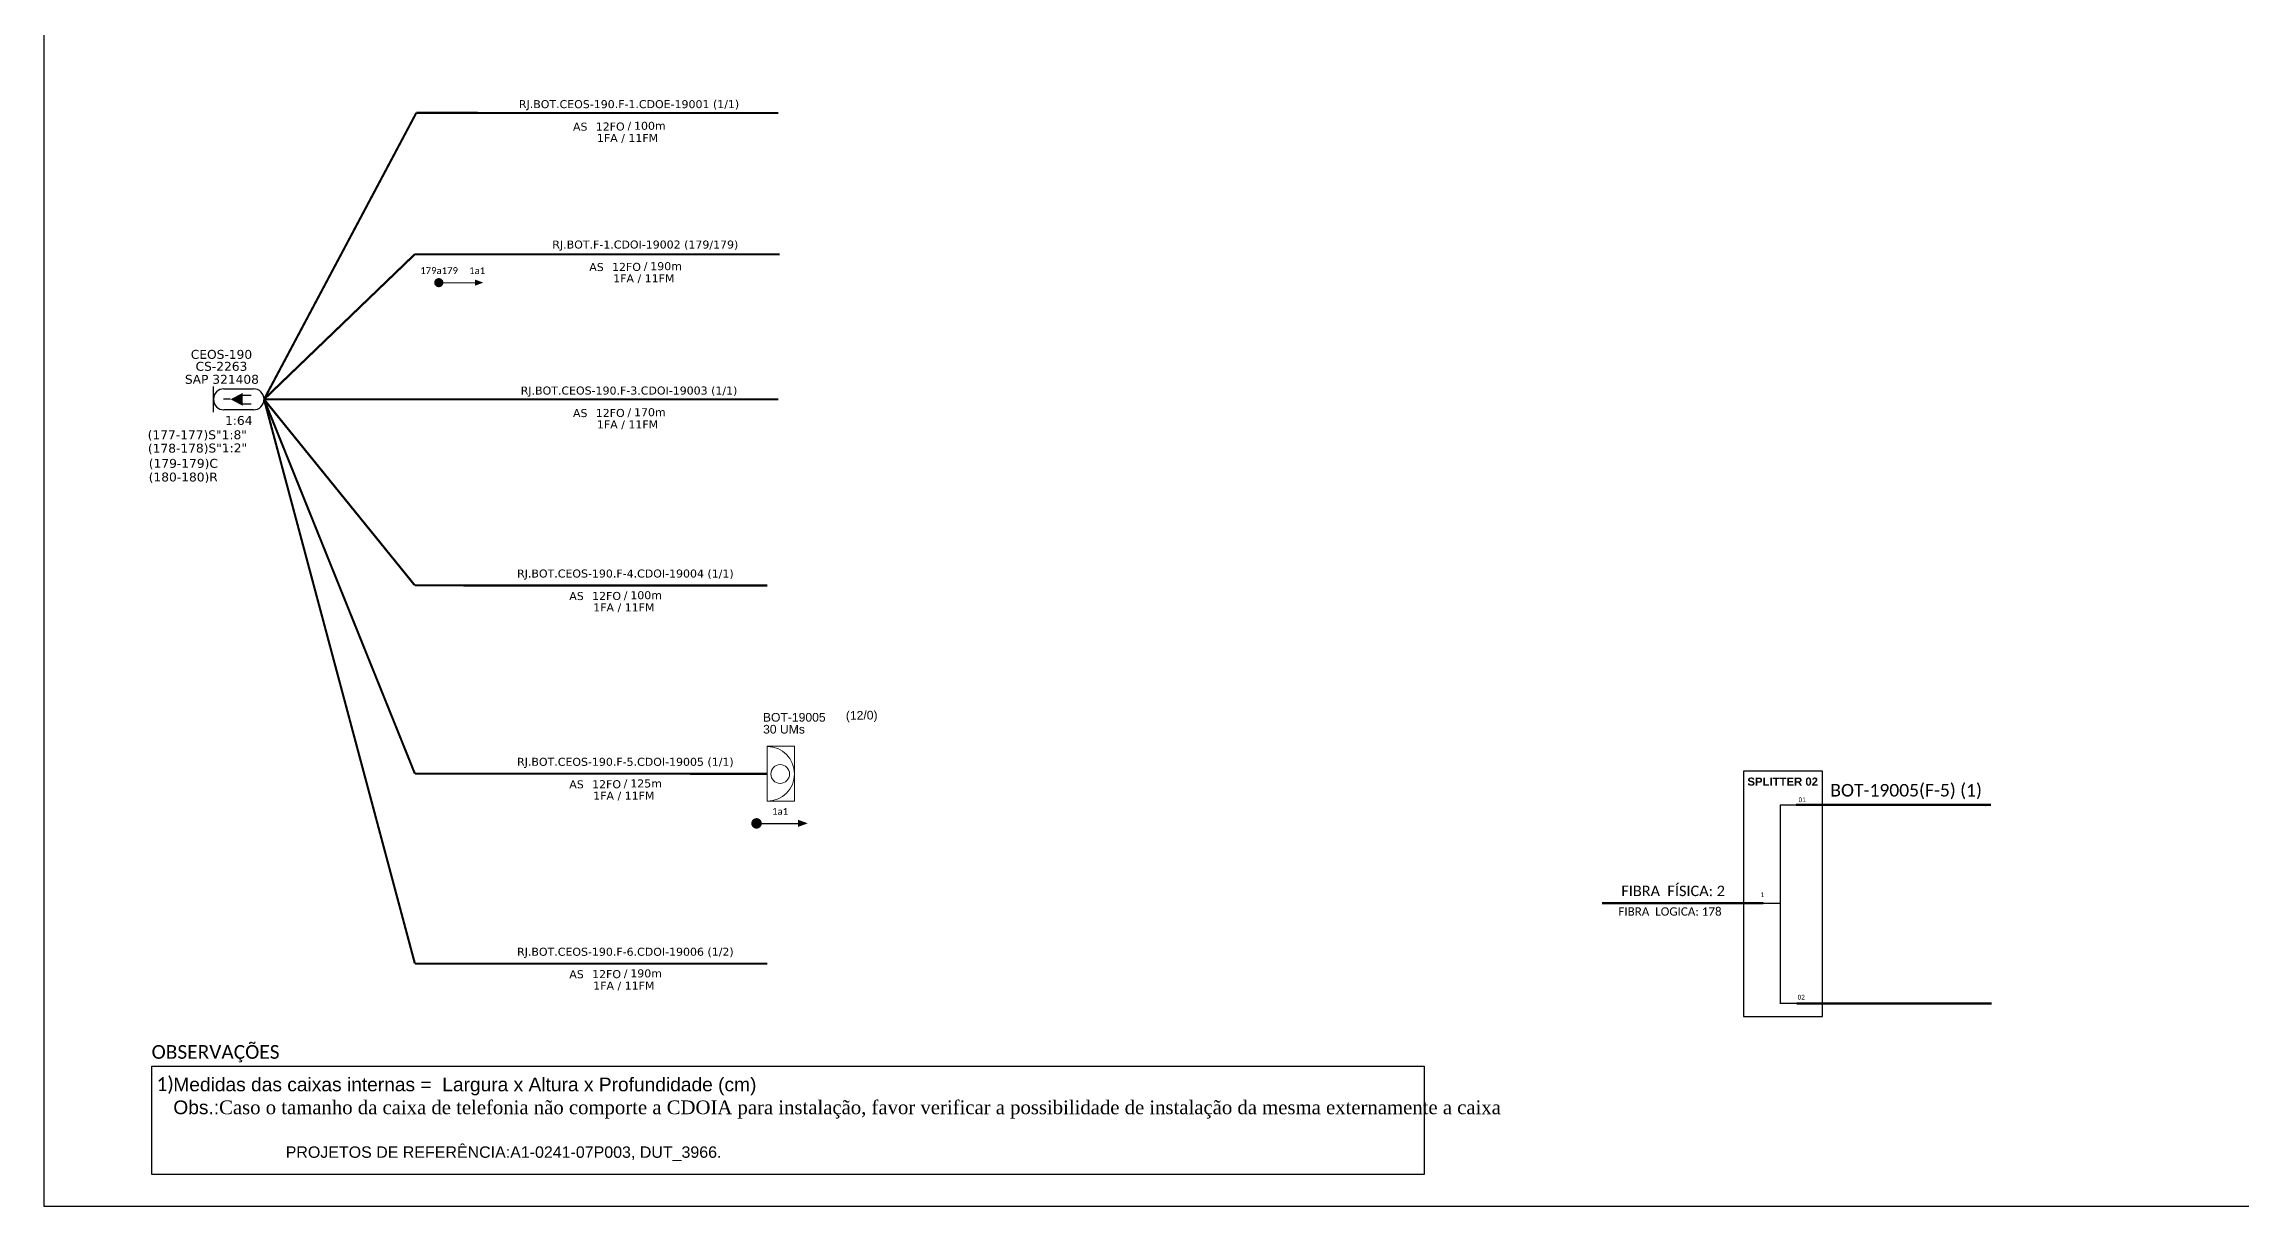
# Model space of a CAD drawing. Header units: metres. Extents: x -1286 to -445, y -500 to 94.
# Drawn here: x -1286.1 to -805.8, y -499.8 to -245.8 of the extents above; entities that cross this region are included whole.
import ezdxf
from ezdxf.enums import TextEntityAlignment as Align

# ---------------------------------------------------------------- set-up
doc = ezdxf.new("R2010")
doc.units = ezdxf.units.M
doc.layers.add("20.0-LEGENDA DOS CDO'S", color=1, linetype='Continuous', lineweight=0)
doc.layers.add('40.1-ETIQUETAS', color=1, linetype='Continuous', lineweight=20)
for name, color, linetype in [('20.4-CEOS', 1, 'Continuous'), ('CAP a instalar', 1, 'Continuous'), ('SETA', 7, 'Continuous')]:
    doc.layers.add(name, color=color, linetype=linetype)
doc.styles.add('ARIAL', font='arial.ttf')
doc.styles.add('siredit', font='verdana.ttf')
doc.styles.add('WMF-Calibri0', font='calibri.ttf')
doc.linetypes.add('FENCELINE1', pattern='A,0.25,-0.1,[133,ltypeshp.shx,S=0.1,R=0,X=-0.1,Y=0],-0.1,1', length=1.45)

# ---------------------------------------------------------------- blocks, each defined once
blk = doc.blocks.new('*U103')
at = {"layer": '20.4-CEOS', "color": 7, "style": 'siredit'}
for tag, p in [('FIBRAS_SPLITTER', (0, 0)), ('FIBRAS_TOP_C', (0, -4.13)), ('RESERVA_FINAIS', (0, -5.46))]:
    blk.add_attdef(tag, p, '', height=1.01, dxfattribs=at)
for tag, p, flags in [('ID_ATIVIDADE', (0, -6.77), 3), ('FATOR', (0, -8.09), 1), ('QTDE', (0, -9.4), 1), ('FID', (0, -10.71), 1)]:
    blk.add_attdef(tag, p, '', height=1.01, dxfattribs=dict(at, flags=flags))
blk = doc.blocks.new('*U104')
at = {"layer": '20.4-CEOS', "color": 7, "style": 'siredit'}
blk.add_attdef('FIBRAS_SPLITTER', (0, 0), '', height=1.01, dxfattribs=at)
for tag, p, flags in [('ID_ATIVIDADE', (0, -1.48), 3), ('FATOR', (0, -2.79), 1), ('QTDE', (0, -4.11), 1), ('FID', (0, -5.42), 1)]:
    blk.add_attdef(tag, p, '', height=1.01, dxfattribs=dict(at, flags=flags))
blk = doc.blocks.new('ETIQUETA_RS5F')
at = {"layer": '40.1-ETIQUETAS', "color": 0, "style": 'siredit'}
blk.add_text('/', height=1.5, dxfattribs=at).set_placement((1.58, -1.95), align=Align.MIDDLE_RIGHT)
for tag, p in [('ETIQUETA_R_PRIMARIA', (1.21, 4.1)), ('ETIQUETA_R_SECUNDARIA', (1.21, 2.1)), ('F_ATIVAS/F_MORTAS', (1.14, -4.24))]:
    blk.add_attdef(tag, text='', height=1.5, dxfattribs=at).set_placement(p, align=Align.MIDDLE_CENTER)
for tag, p in [('TIPO_CABO', (-6.58, -2.12)), ('CAP_CABO', (0.4, -2.09))]:
    blk.add_attdef(tag, text='', height=1.5, dxfattribs=at).set_placement(p, align=Align.MIDDLE_RIGHT)
blk.add_attdef('METROS', text='', height=1.5, dxfattribs=at).set_placement((2.14, -1.95), align=Align.MIDDLE_LEFT)
for tag, p in [('FUSÃO_1', (0.85, -8.39)), ('FUSÃO_2', (0.85, -10.6)), ('FUSÃO_3', (0.85, -12.93)), ('FUSÃO_4', (0.85, -15.14)), ('FUSÃO_5', (0.85, -17.16))]:
    blk.add_attdef(tag, text='', height=1.5, dxfattribs=at).set_placement(p, align=Align.CENTER)

msp = doc.modelspace()

# ---------------------------------------------------------------- linework, layer by layer
at = {"color": 7, "linetype": 'Continuous'}
for p, q in [((-906.4, -412.14), (-906.4, -455.57)), ((-902.89, -412.14), (-906.4, -412.14)), ((-910.05, -433.57), (-906.42, -433.57)), ((-902.71, -455.53), (-906.23, -455.53))]:
    msp.add_line(p, q, dxfattribs=at)
at = {"color": 1, "linetype": 'Continuous', "lineweight": 60}
msp.add_line((-902.89, -412.13), (-861.51, -412.14), dxfattribs=at)
at = {"color": 10, "linetype": 'Continuous'}
msp.add_line((-902.71, -455.53), (-861.34, -455.55), dxfattribs=at)
at = {"color": 0}
for p, q in [((-1262.5, -469.23), (-984.25, -469.23)), ((-1262.5, -492.93), (-1262.5, -469.23)), ((-984.25, -469.23), (-984.25, -492.93)), ((-984.25, -492.93), (-1262.5, -492.93))]:
    msp.add_line(p, q, dxfattribs=at)
msp.add_lwpolyline([(-1286.07, -499.81), (-445.07, -499.81), (-445.07, 94.19), (-1286.07, 94.19)], close=True)
for points, const_width in [([(-1200.21, -297.94, 1), (-1199.21, -297.94, 1)], 1), ([(-1130.8, -416.15, 1), (-1129.65, -416.15, 1)], 1.15)]:
    msp.add_lwpolyline(points, format="xyb", close=True, dxfattribs=dict(const_width=const_width))
at = {"color": 7}
msp.add_lwpolyline([(-914.37, -458.35), (-897.09, -458.35), (-897.09, -404.7), (-914.37, -404.7)], close=True, dxfattribs=at)
at = {"color": 1, "linetype": 'Continuous', "lineweight": 60}
for points in [[(-902.89, -412.13), (-860.31, -412.13)], [(-910.05, -433.57), (-945.31, -433.57)], [(-902.71, -455.53), (-860.13, -455.53)]]:
    msp.add_lwpolyline(points, dxfattribs=at)
at = {"layer": '20.4-CEOS', "color": 5}
for p, q in [((-1246.69, -321.15), (-1240.23, -321.15)), ((-1240.23, -325.75), (-1246.69, -325.75))]:
    msp.add_line(p, q, dxfattribs=at)
for points in [[(-1248.99, -326.22), (-1248.99, -320.67)], [(-1245.24, -323.45), (-1246.79, -323.45)], [(-1242.7, -322.53), (-1240.74, -322.53)], [(-1242.7, -324.45), (-1240.74, -324.45)]]:
    msp.add_lwpolyline(points, dxfattribs=at)
msp.add_lwpolyline([(-1245.24, -323.45, 0, 2.84, 0), (-1242.58, -323.45, 2.84, 2.84, 0)], format="xyseb", dxfattribs=at)
for centre, start, end in [((-1246.69, -323.45), 90, 270), ((-1240.23, -323.45), 270, 90)]:
    msp.add_arc(centre, 2.3, start, end, dxfattribs=at)
at = {"layer": '40.1-ETIQUETAS', "color": 1}
msp.add_lwpolyline([(-1127.87, -411.31), (-1121.92, -411.31), (-1121.92, -399.3), (-1127.87, -399.3)], close=True, dxfattribs=at)
msp.add_circle((-1125.05, -405.36), 2.05, dxfattribs=at)
msp.add_arc((-1127.93, -405.32), 6, 270.913, 89.238, dxfattribs=at)
at = {"layer": 'CAP a instalar', "color": 7, "linetype": 'FENCELINE1', "ltscale": 6, "const_width": 0.467}
for points in [[(-1237.93, -323.45), (-1204.63, -260.83)], [(-1204.63, -260.83), (-1125.45, -260.86)], [(-1237.93, -323.45), (-1125.45, -323.47)]]:
    msp.add_lwpolyline(points, dxfattribs=at)
at = {"layer": 'CAP a instalar', "color": 7, "linetype": 'FENCELINE1', "ltscale": 6, "const_width": 0.467, "elevation": 1}
for points in [[(-1204.97, -291.75), (-1237.93, -323.45)], [(-1204.97, -291.75), (-1125.15, -291.77)]]:
    msp.add_lwpolyline(points, dxfattribs=at)
at = {"layer": 'CAP a instalar', "color": 251, "linetype": 'FENCELINE1', "ltscale": 6, "true_color": 0x636466, "const_width": 0.467}
for points in [[(-1237.93, -323.45), (-1204.94, -364.13)], [(-1237.93, -323.45), (-1204.94, -446.8)], [(-1204.94, -364.13), (-1127.87, -364.15)], [(-1204.94, -446.8), (-1127.87, -446.83)]]:
    msp.add_lwpolyline(points, dxfattribs=at)
at = {"layer": 'CAP a instalar', "color": 1, "linetype": 'FENCELINE1', "ltscale": 6, "const_width": 0.467}
for points in [[(-1237.93, -323.45), (-1204.94, -405.28)], [(-1204.94, -405.28), (-1127.87, -405.31)]]:
    msp.add_lwpolyline(points, dxfattribs=at)
at = {"layer": 'SETA'}
for points in [[(-1199.71, -297.94), (-1191.11, -297.95)], [(-1130.23, -416.15), (-1120.33, -416.15)]]:
    msp.add_lwpolyline(points, dxfattribs=at)
for points in [[(-1191.8, -297.27), (-1189.97, -297.94), (-1191.8, -298.61)], [(-1121.12, -415.37), (-1119.01, -416.14), (-1121.12, -416.91)]]:
    msp.add_solid(points, dxfattribs=at)

# ---------------------------------------------------------------- block references
at = {"layer": '20.4-CEOS', "color": 5, "lineweight": 0}
ref = msp.add_blockref('*U103', (-1263.38, -332.17, -1), dxfattribs=dict(at, xscale=1.929612200676337, yscale=1.929612200676337, zscale=1.929612200676337))
ref.add_attrib('FIBRAS_SPLITTER', '(177-177)S"1:8"', (-1263.38, -332.17, -1), dxfattribs={"color": 7, "height": 1.9483, "style": 'siredit'})
ref.add_attrib('FIBRAS_TOP_C', '(179-179)C', (-1263.13, -338.42, -1), dxfattribs={"color": 7, "height": 1.948, "style": 'siredit'})
ref.add_attrib('RESERVA_FINAIS', '(180-180)R', (-1263.15, -341.41, -1), dxfattribs={"color": 7, "height": 1.948, "style": 'siredit'})
at = {"layer": '20.4-CEOS', "color": 5, "lineweight": 0, "xscale": 1.927528643840408, "yscale": 1.927528643840408, "zscale": 1.927528643840408, "rotation": 0.2839941166956173}
msp.add_blockref('*U104', (-1263.32, -335.14, -2), dxfattribs=at).add_auto_attribs({'FIBRAS_SPLITTER': '(178-178)S"1:2"'})
at = {"layer": '40.1-ETIQUETAS', "color": 7}
ref = msp.add_blockref('ETIQUETA_RS5F', (-1159.49, -261.37), dxfattribs=dict(at, xscale=1.16639998499977, yscale=1.16639998499977, zscale=1.16639998499977))
ref.add_attrib('ETIQUETA_R_SECUNDARIA', 'RJ.BOT.CEOS-190.F-1.CDOE-19001 (1/1)', dxfattribs={"color": 0, "height": 1.7496, "style": 'siredit'}).set_placement((-1158.11, -258.92), align=Align.MIDDLE_CENTER)
ref.add_attrib('TIPO_CABO', 'AS', dxfattribs={"color": 0, "height": 1.75, "style": 'siredit'}).set_placement((-1167.2, -263.84), align=Align.MIDDLE_RIGHT)
ref.add_attrib('CAP_CABO', '12FO', dxfattribs={"color": 0, "height": 1.75, "style": 'siredit'}).set_placement((-1159.06, -263.81), align=Align.MIDDLE_RIGHT)
ref.add_attrib('METROS', '100m', dxfattribs={"color": 0, "height": 1.75, "style": 'siredit'}).set_placement((-1157.02, -263.65), align=Align.MIDDLE_LEFT)
ref.add_attrib('F_ATIVAS/F_MORTAS', '1FA / 11FM', dxfattribs={"color": 0, "height": 1.75, "style": 'siredit'}).set_placement((-1158.44, -266.32), align=Align.MIDDLE_CENTER)
ref = msp.add_blockref('ETIQUETA_RS5F', (-1155.93, -292.06), dxfattribs=dict(at, xscale=1.16639998499977, yscale=1.16639998499977, zscale=1.16639998499977))
ref.add_attrib('ETIQUETA_R_SECUNDARIA', 'RJ.BOT.F-1.CDOI-19002 (179/179)', dxfattribs={"color": 0, "height": 1.7496, "style": 'siredit'}).set_placement((-1154.55, -289.61), align=Align.MIDDLE_CENTER)
ref.add_attrib('TIPO_CABO', 'AS', dxfattribs={"color": 0, "height": 1.75, "style": 'siredit'}).set_placement((-1163.64, -294.53), align=Align.MIDDLE_RIGHT)
ref.add_attrib('CAP_CABO', '12FO', dxfattribs={"color": 0, "height": 1.75, "style": 'siredit'}).set_placement((-1155.5, -294.5), align=Align.MIDDLE_RIGHT)
ref.add_attrib('METROS', '190m', dxfattribs={"color": 0, "height": 1.75, "style": 'siredit'}).set_placement((-1153.46, -294.34), align=Align.MIDDLE_LEFT)
ref.add_attrib('F_ATIVAS/F_MORTAS', '1FA / 11FM', dxfattribs={"color": 0, "height": 1.75, "style": 'siredit'}).set_placement((-1154.88, -297.01), align=Align.MIDDLE_CENTER)
ref = msp.add_blockref('ETIQUETA_RS5F', (-1159.49, -323.99), dxfattribs=dict(at, xscale=1.16639998499977, yscale=1.16639998499977, zscale=1.16639998499977))
ref.add_attrib('ETIQUETA_R_SECUNDARIA', 'RJ.BOT.CEOS-190.F-3.CDOI-19003 (1/1)', dxfattribs={"color": 0, "height": 1.7496, "style": 'siredit'}).set_placement((-1158.11, -321.53), align=Align.MIDDLE_CENTER)
ref.add_attrib('TIPO_CABO', 'AS', dxfattribs={"color": 0, "height": 1.75, "style": 'siredit'}).set_placement((-1167.2, -326.45), align=Align.MIDDLE_RIGHT)
ref.add_attrib('CAP_CABO', '12FO', dxfattribs={"color": 0, "height": 1.75, "style": 'siredit'}).set_placement((-1159.06, -326.43), align=Align.MIDDLE_RIGHT)
ref.add_attrib('METROS', '170m', dxfattribs={"color": 0, "height": 1.75, "style": 'siredit'}).set_placement((-1157.02, -326.27), align=Align.MIDDLE_LEFT)
ref.add_attrib('F_ATIVAS/F_MORTAS', '1FA / 11FM', dxfattribs={"color": 0, "height": 1.75, "style": 'siredit'}).set_placement((-1158.44, -328.94), align=Align.MIDDLE_CENTER)
at = {"layer": 'CAP a instalar', "color": 251, "linetype": 'FENCELINE1', "ltscale": 7, "true_color": 0x636466}
ref = msp.add_blockref('ETIQUETA_RS5F', (-1160.29, -363.99), dxfattribs=dict(at, xscale=1.16639998499977, yscale=1.16639998499977, zscale=1.16639998499977))
ref.add_attrib('ETIQUETA_R_SECUNDARIA', 'RJ.BOT.CEOS-190.F-4.CDOI-19004 (1/1)', dxfattribs={"layer": '40.1-ETIQUETAS', "color": 0, "height": 1.7496, "style": 'siredit'}).set_placement((-1158.91, -361.53), align=Align.MIDDLE_CENTER)
ref.add_attrib('TIPO_CABO', 'AS', dxfattribs={"layer": '40.1-ETIQUETAS', "color": 0, "height": 1.75, "style": 'siredit'}).set_placement((-1168.01, -366.45), align=Align.MIDDLE_RIGHT)
ref.add_attrib('CAP_CABO', '12FO', dxfattribs={"layer": '40.1-ETIQUETAS', "color": 0, "height": 1.75, "style": 'siredit'}).set_placement((-1159.86, -366.43), align=Align.MIDDLE_RIGHT)
ref.add_attrib('METROS', '100m', dxfattribs={"layer": '40.1-ETIQUETAS', "color": 0, "height": 1.75, "style": 'siredit'}).set_placement((-1157.83, -366.27), align=Align.MIDDLE_LEFT)
ref.add_attrib('F_ATIVAS/F_MORTAS', '1FA / 11FM', dxfattribs={"layer": '40.1-ETIQUETAS', "color": 0, "height": 1.75, "style": 'siredit'}).set_placement((-1159.25, -368.94), align=Align.MIDDLE_CENTER)
ref = msp.add_blockref('ETIQUETA_RS5F', (-1160.29, -446.66), dxfattribs=dict(at, xscale=1.16639998499977, yscale=1.16639998499977, zscale=1.16639998499977))
ref.add_attrib('ETIQUETA_R_SECUNDARIA', 'RJ.BOT.CEOS-190.F-6.CDOI-19006 (1/2)', dxfattribs={"layer": '40.1-ETIQUETAS', "color": 0, "height": 1.7496, "style": 'siredit'}).set_placement((-1158.91, -444.21), align=Align.MIDDLE_CENTER)
ref.add_attrib('TIPO_CABO', 'AS', dxfattribs={"layer": '40.1-ETIQUETAS', "color": 0, "height": 1.75, "style": 'siredit'}).set_placement((-1168.01, -449.13), align=Align.MIDDLE_RIGHT)
ref.add_attrib('CAP_CABO', '12FO', dxfattribs={"layer": '40.1-ETIQUETAS', "color": 0, "height": 1.75, "style": 'siredit'}).set_placement((-1159.86, -449.1), align=Align.MIDDLE_RIGHT)
ref.add_attrib('METROS', '190m', dxfattribs={"layer": '40.1-ETIQUETAS', "color": 0, "height": 1.75, "style": 'siredit'}).set_placement((-1157.83, -448.94), align=Align.MIDDLE_LEFT)
ref.add_attrib('F_ATIVAS/F_MORTAS', '1FA / 11FM', dxfattribs={"layer": '40.1-ETIQUETAS', "color": 0, "height": 1.75, "style": 'siredit'}).set_placement((-1159.25, -451.61), align=Align.MIDDLE_CENTER)

# ---------------------------------------------------------------- texts
at = {"style": 'WMF-Calibri0'}
msp.add_text('OBSERVAÇÕES', height=3, dxfattribs=at).set_placement((-1262.52, -467.61))
at = {"char_height": 1.5, "width": 25.3588, "attachment_point": 5, "rotation": 359.9268}
for s, insert in [('{\\fCalibri|b0|i0|c0|p34;\\C7;179a179}', (-1199.64, -295.32)), ('{\\fCalibri|b0|i0|c0|p34;\\C7;1a1}', (-1191.32, -295.33))]:
    msp.add_mtext(s, dxfattribs=dict(at, insert=insert))
at = {"attachment_point": 5}
for s, insert, char_height, width in [('\\C10;\\fArial|b1|i0|c0|p34;SPLITTER 02', (-905.81, -407.03), 1.7753, 16.6219), ('{\\fCalibri|b0|i0|c0|p34;\\C1;BOT-19005(F-5) (1)  \\P\\C7; }', (-878.81, -411.49), 2.7432, 86.9391), ('{\\fCalibri|b0|i0|c0|p34;\\C7;1a1}', (-1125.08, -413.53), 1.5, 25.3588), ('\\C7;\\fArial|b0|i0|;\\H1.0273588255048;01 ', (-901.54, -411), 1.7753, 3.5602), ('{\\fCalibri|b0|i0|c0|p34;\\C7;FIBRA  FÍSICA: 2}', (-929.77, -430.92), 2.2859, 34.56), ('\\C7;\\fArial|b0|i0|;\\H1.0273588255048;1', (-910.22, -431.74), 1.7753, 1.7584), ('{\\fCalibri|b0|i0|c0|p34;\\C7;FIBRA  LOGICA: 178}', (-930.46, -435.42), 1.8289, 34.56), ('{\\H0.5787x;\\C7;02 }', (-901.75, -454.15), 1.7753, 3.7582)]:
    msp.add_mtext(s, dxfattribs=dict(at, insert=insert, char_height=char_height, width=width))
at = {"char_height": 3, "width": 277.1819, "attachment_point": 1}
for s, insert, style in [('1)', (-1261.44, -471.63), 'WMF-Calibri0'), ('Medidas das caixas internas =  Largura x Altura x Profundidade (cm)\\PObs.:{\\fTimes New Roman|b0|i0|c0|p16;Caso o tamanho da caixa de telefonia não comporte a CDOIA para instalação, favor verificar a possibilidade de instalação da mesma externamente a caixa}', (-1257.77, -471.72), 'ARIAL')]:
    msp.add_mtext(s, dxfattribs=dict(at, insert=insert, style=style))
at = {"color": 3, "insert": (-1233.19, -486.76), "char_height": 2.5, "width": 111.4936, "attachment_point": 1, "style": 'ARIAL'}
msp.add_mtext('{\\C1;PROJETOS DE REFERÊNCIA:A1-0241-07P003, DUT_3966.}', dxfattribs=at)
at = {"layer": "20.0-LEGENDA DOS CDO'S", "color": 1, "style": 'ARIAL'}
for s, p in [('BOT-19005', (-1128.83, -393.91)), ('30 UMs', (-1128.79, -396.52))]:
    msp.add_text(s, height=1.9, dxfattribs=at).set_placement(p)
msp.add_text('                (12/0)', height=1.9, rotation=0.8682, dxfattribs=at).set_placement((-1113.11, -393.56), align=Align.CENTER)
at = {"layer": '20.4-CEOS', "color": 5, "style": 'siredit'}
for s, p in [('CEOS-190', (-1247.24, -312.65)), ('CS-2263', (-1247.24, -315.26)), ('SAP 321408', (-1247.14, -318.1)), ('1:64', (-1243.46, -327.09))]:
    msp.add_text(s, height=1.948, dxfattribs=at).set_placement(p, align=Align.TOP_CENTER)
at = {"layer": '40.1-ETIQUETAS', "color": 1, "style": 'siredit'}
for s, height, p in [('RJ.BOT.CEOS-190.F-5.CDOI-19005 (1/1)', 1.7496, (-1158.91, -402.69)), ('1FA / 11FM', 1.75, (-1159.25, -410.1))]:
    msp.add_text(s, height=height, dxfattribs=at).set_placement(p, align=Align.MIDDLE_CENTER)
for s, p in [('AS', (-1168.01, -407.61)), ('12FO', (-1159.86, -407.59)), ('/', (-1158.49, -407.42))]:
    msp.add_text(s, height=1.75, dxfattribs=at).set_placement(p, align=Align.MIDDLE_RIGHT)
msp.add_text('125m', height=1.75, dxfattribs=at).set_placement((-1157.83, -407.42), align=Align.MIDDLE_LEFT)

doc.saveas('drawing.dxf')
